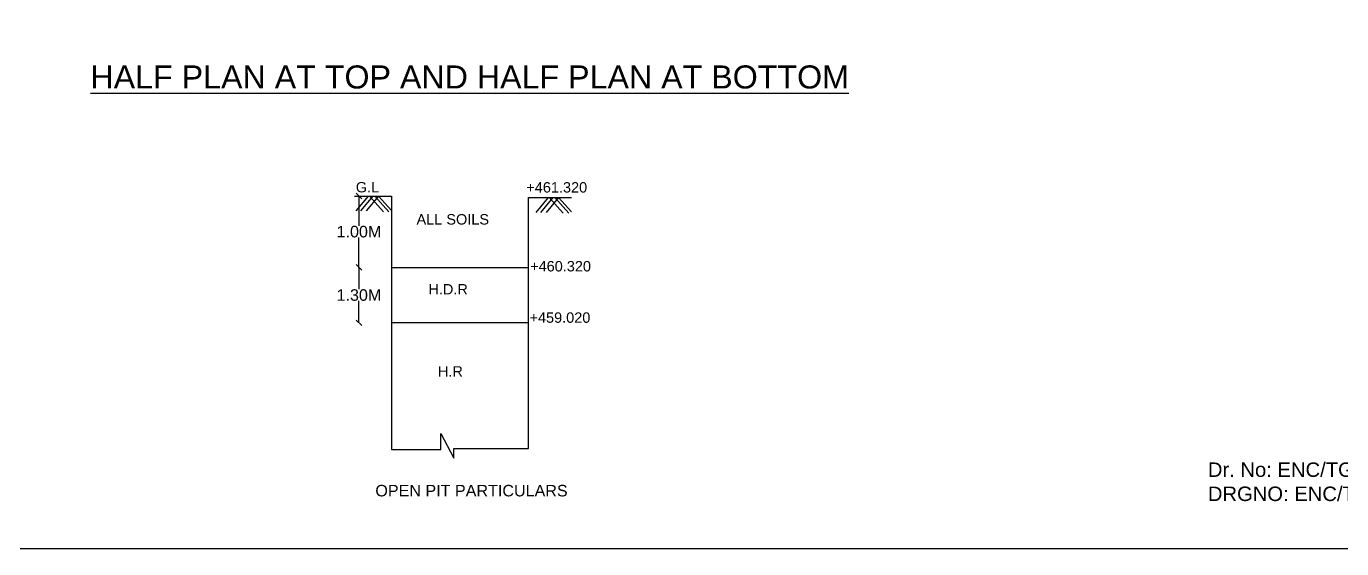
# Model space of a CAD drawing. Header units: millimetres. Extents: x 5124 to 3244763, y 2311 to 45966722.
# Drawn here: x 3200220 to 3223047, y 45923616 to 45932672 of the extents above; entities that cross this region are included whole.
import ezdxf

# ---------------------------------------------------------------- set-up
doc = ezdxf.new("R2010")
doc.units = ezdxf.units.MM
doc.header["$MEASUREMENT"] = 0
for name, color, linetype in [('DIMENSION', 7, 'Continuous'), ('DRAWING', 7, 'Continuous'), ('TEXT', 7, 'Continuous')]:
    doc.layers.add(name, color=color, linetype=linetype)
doc.styles.get("Standard").update_dxf_attribs({"font": 'arial.ttf', "height": 150})
doc.dimstyles.get("Standard").update_dxf_attribs({"dimtxt": 200, "dimasz": 110, "dimexe": 0.18, "dimexo": 0.0625, "dimgap": 0.09, "dimtad": 0, "dimtih": 1, "dimtoh": 1, "dimdec": 0, "dimzin": 0, "dimdsep": 46, "dimtxsty": 'Standard', "dimblk": 'OBLIQUE', "dimcen": 0.09, "dimse1": 1, "dimse2": 1, "dimadec": 0, "dimazin": 0, "dimtfac": 1, "dimtdec": 0, "dimtofl": 0, "dimtmove": 0, "dimatfit": 3, "dimfxl": 1, "dimtolj": 1, "dimtzin": 0, "dimarcsym": 0})

# ---------------------------------------------------------------- blocks, each defined once
blk = doc.blocks.new('_Oblique')
at = {"color": 0, "linetype": 'ByBlock', "lineweight": -2}
blk.add_line((-0.5, -0.5), (0.5, 0.5), dxfattribs=at)
blk = doc.blocks.new('*D28')
at = {"layer": 'Defpoints', "color": 0}
for p in [(3206155, 45929729), (3205993, 45928493), (3206557, 45928493)]:
    blk.add_point(p, dxfattribs=at)
at = {"layer": 'DIMENSION', "color": 0, "lineweight": -2}
for p, q in [((3205993, 45929729), (3205993, 45929213)), ((3205993, 45928493), (3205993, 45929009))]:
    blk.add_line(p, q, dxfattribs=at)
at = {"layer": 'DIMENSION', "color": 0, "lineweight": -2, "xscale": 95, "yscale": 95, "zscale": 95}
for p, rotation in [((3205993, 45929729), 90), ((3205993, 45928493), 270)]:
    blk.add_blockref('_Oblique', p, dxfattribs=dict(at, rotation=rotation))
at = {"layer": 'DIMENSION', "color": 0, "insert": (3205993, 45929111), "char_height": 200, "attachment_point": 5}
blk.add_mtext('\\A1;1.00M', dxfattribs=at)
blk = doc.blocks.new('*D29')
at = {"layer": 'Defpoints', "color": 0}
for p in [(3206557, 45928493), (3205993, 45927531), (3206557, 45927531)]:
    blk.add_point(p, dxfattribs=at)
at = {"layer": 'DIMENSION', "color": 0, "lineweight": -2}
for p, q in [((3205993, 45928493), (3205993, 45928114)), ((3205993, 45927531), (3205993, 45927910))]:
    blk.add_line(p, q, dxfattribs=at)
at = {"layer": 'DIMENSION', "color": 0, "lineweight": -2, "xscale": 95, "yscale": 95, "zscale": 95}
for p, rotation in [((3205993, 45928493), 90), ((3205993, 45927531), 270)]:
    blk.add_blockref('_Oblique', p, dxfattribs=dict(at, rotation=rotation))
at = {"layer": 'DIMENSION', "color": 0, "insert": (3205993, 45928012), "char_height": 200, "attachment_point": 5}
blk.add_mtext('\\A1;1.30M', dxfattribs=at)

msp = doc.modelspace()

# ---------------------------------------------------------------- linework, layer by layer
at = {"layer": 'DRAWING'}
msp.add_lwpolyline([(3179889.2, 45966722.4), (3244762.8, 45966722.4), (3244762.8, 45923615.6), (3179889.2, 45923615.6)], close=True, dxfattribs=at)
for points in [[(3205914.8, 45929729.1), (3206556.6, 45929729.1), (3206556.6, 45925333.7), (3207411.3, 45925333.7), (3207411.3, 45925610), (3207641.3, 45925187.4), (3207641.3, 45925352.3), (3208936.6, 45925352.3), (3208936.6, 45929705.9), (3209679.3, 45929705.9)], [(3206155, 45929729.1), (3205940.2, 45929470.2)], [(3206235.7, 45929729.1), (3206020.9, 45929470.2)], [(3206331.7, 45929729.1), (3206117, 45929470.2)], [(3206173.9, 45929729.1), (3206416.4, 45929457)], [(3206267.4, 45929729.1), (3206509.9, 45929457)], [(3206331.7, 45929729.1), (3206556.6, 45929476.8)], [(3209277.8, 45929705.9), (3209063.1, 45929447)], [(3209358.6, 45929705.9), (3209143.8, 45929447)], [(3209454.6, 45929705.9), (3209239.8, 45929447)], [(3209296.8, 45929705.9), (3209539.3, 45929433.9)], [(3209390.3, 45929705.9), (3209632.8, 45929433.9)], [(3209454.6, 45929705.9), (3209679.5, 45929453.7)], [(3206556.6, 45928493), (3208936.6, 45928493)], [(3206556.6, 45927537.4), (3208936.6, 45927537.4)]]:
    msp.add_lwpolyline(points, dxfattribs=at)

# ---------------------------------------------------------------- texts
at = {"layer": 'TEXT'}
for s, height, p in [('%%UHALF PLAN AT TOP AND HALF PLAN AT BOTTOM', 400, (3201333.2, 45931594.3)), ('G.L', 180, (3205938.8, 45929792.8)), ('+461.320', 180, (3208897.7, 45929790.1)), ('ALL SOILS', 180, (3206992.4, 45929235.5)), ('+460.320', 180, (3208963.9, 45928422.5)), ('H.D.R', 180, (3207198.3, 45928023.4)), ('+459.020', 180, (3208953.1, 45927532.2)), ('H.R', 180, (3207363.4, 45926599.7))]:
    msp.add_text(s, height=height, dxfattribs=at).set_placement(p)
at = {"layer": 'TEXT', "attachment_point": 1}
for s, insert, char_height, width in [('Dr. No: ENC/TGP/SKHT/DW/DD2-4/2009, Dtd:19-01-2009\\PDRGNO: ENC/TGP/SKHT/DW/DD2-4/1-2009, Dtd:19-01-2009', (3220725.2, 45925110.8), 250.979, 10962.164), ('OPEN PIT PARTICULARS', (3206277.8, 45924721.7), 200, 3325.329)]:
    msp.add_mtext(s, dxfattribs=dict(at, insert=insert, char_height=char_height, width=width))

# ---------------------------------------------------------------- dimensions: what is measured, and where the dimension line sits
at = {"layer": 'DIMENSION'}
for base, p1, p2, text, picture, middle in [((3205993.2, 45928493), (3206155, 45929729.1), (3206556.6, 45928493), '1.00M', '*D28', (3205993.2, 45929111.1)), ((3205993.2, 45927531.4), (3206556.6, 45928493), (3206556.6, 45927531.4), '1.30M', '*D29', (3205993.2, 45928012.2))]:
    dim = msp.add_linear_dim(base=base, p1=p1, p2=p2, angle=90, text=text, dimstyle='Standard', override={"dimasz": 95, "dimarcsym": 1}, dxfattribs=at)
    dim.commit()
    dim.dimension.update_dxf_attribs({"geometry": picture, "text_midpoint": middle})

doc.saveas('drawing.dxf')
